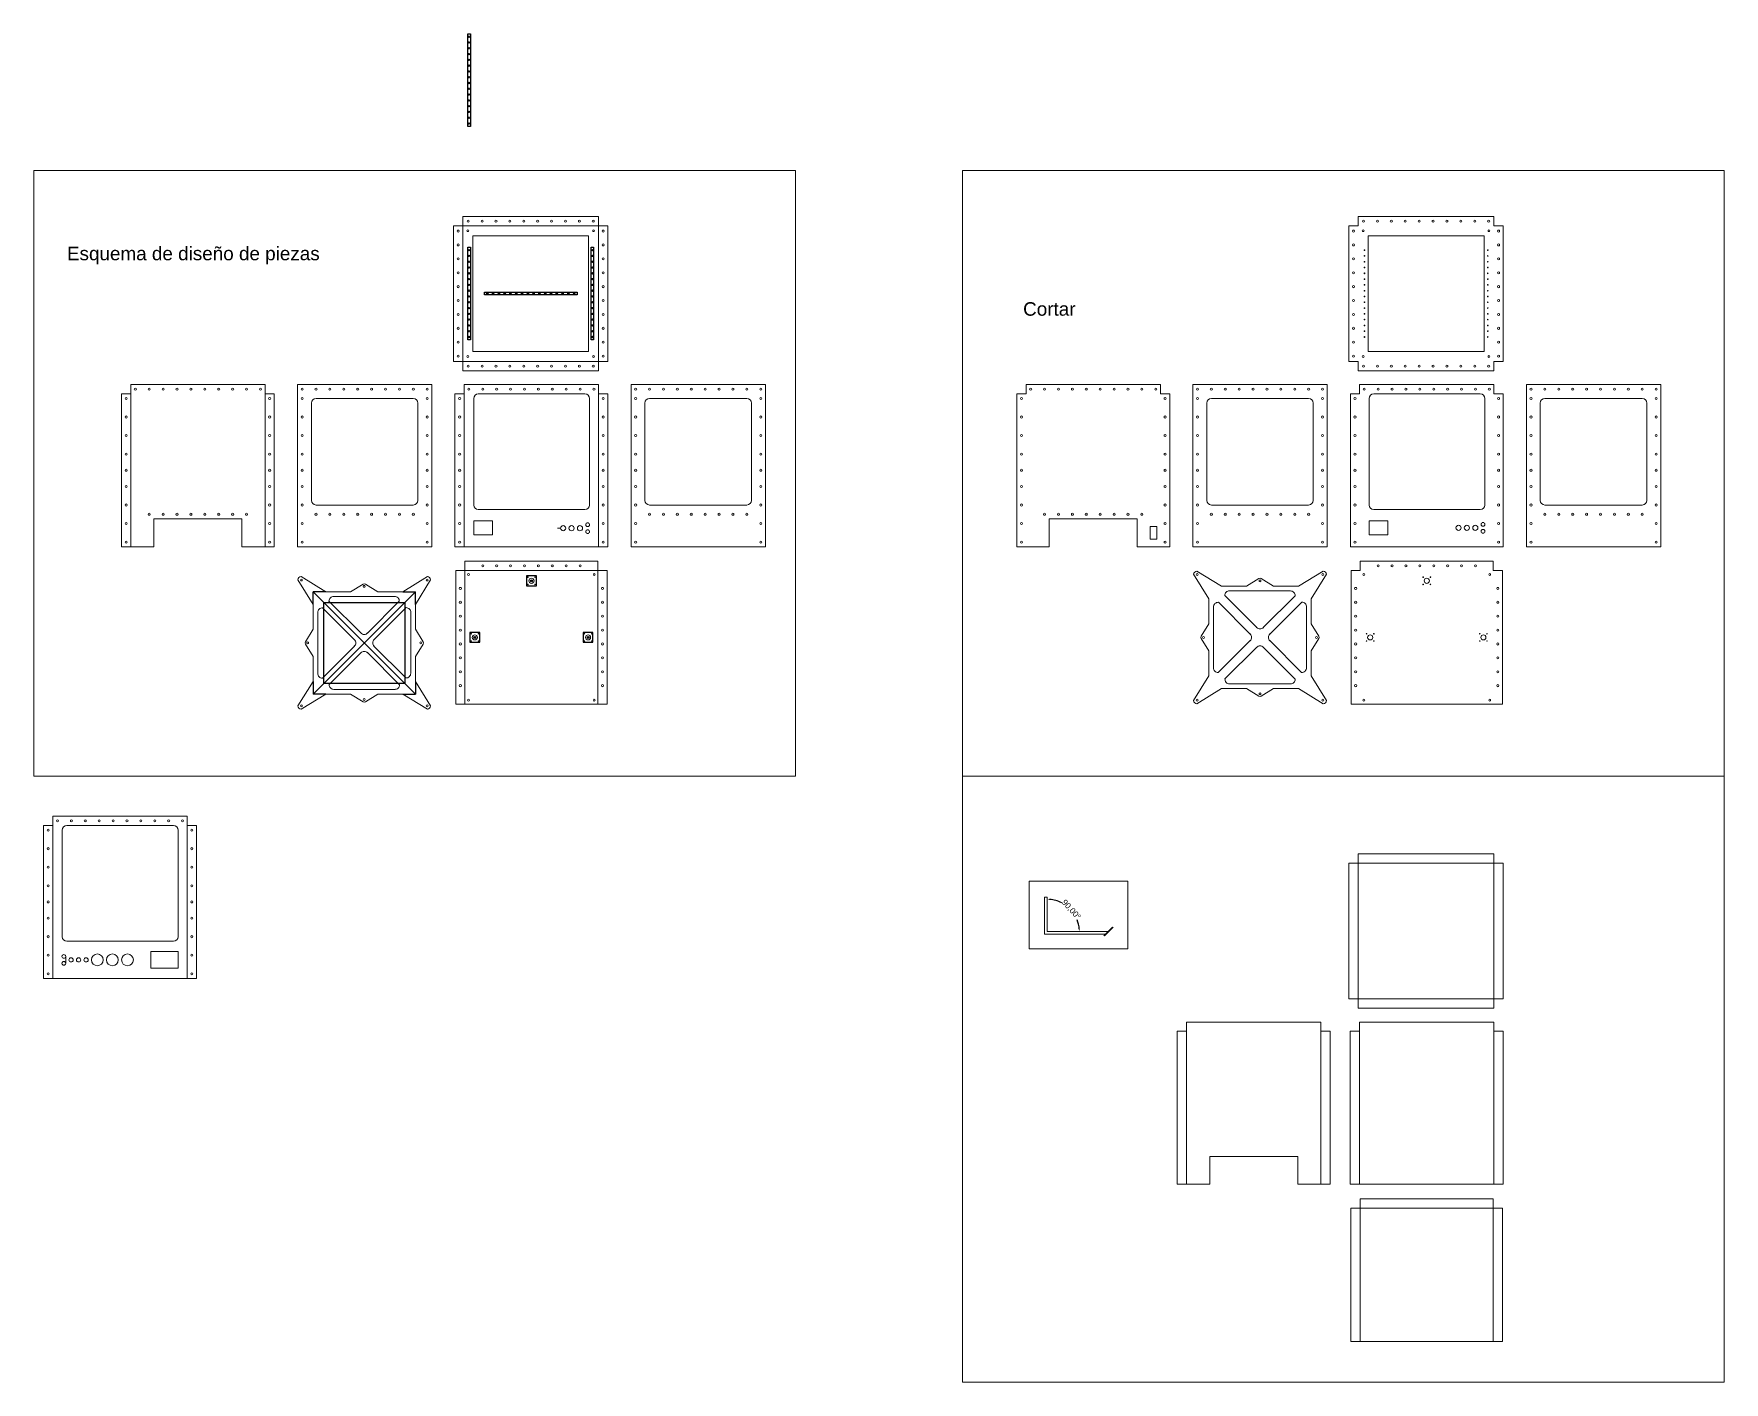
# Model space of a CAD drawing. Header units: millimetres. Extents: x 2378 to 3511, y 1803 to 2443.
# Drawn here: x 2378 to 3108, y 1861 to 2443 of the extents above; entities that cross this region are included whole.
import ezdxf

# ---------------------------------------------------------------- set-up
doc = ezdxf.new("R2010")
doc.units = ezdxf.units.MM
doc.layers.add('Agujero', color=20, linetype='Continuous', lineweight=20)
doc.layers.add('BLOQUES', color=9, linetype='Continuous', lineweight=20)
doc.layers.add('NO', color=30, linetype='Continuous', plot=False)
doc.styles.get("Standard").update_dxf_attribs({"font": 'arial.ttf'})
doc.dimstyles.new('COTA', dxfattribs={"dimtxt": 2.5, "dimasz": 1, "dimexe": 0.18, "dimexo": 0.0625, "dimgap": 0.09, "dimtad": 0, "dimzin": 0, "dimtxsty": 'Standard', "dimcen": 0, "dimse1": 1, "dimse2": 1, "dimazin": 0, "dimtfac": 1, "dimtofl": 0, "dimtmove": 0, "dimatfit": 3, "dimfxl": 1, "dimtolj": 1, "dimtzin": 0, "dimarcsym": 0})

# ---------------------------------------------------------------- blocks, each defined once
blk = doc.blocks.new('*D64')
at = {"layer": 'BLOQUES', "color": 0, "lineweight": -2, "transparency": 16777216}
for start, end in [(63.32855, 85.86194), (4.13806, 21.26904)]:
    blk.add_arc((2815.4, 2055.51), 13.85, start, end, dxfattribs=at)
at = {"layer": 'BLOQUES', "color": 0, "transparency": 16777216}
for points in [[(2816.39, 2069.16), (2816.4, 2069.49), (2815.4, 2069.36)], [(2829.38, 2056.51), (2829.04, 2056.5), (2829.24, 2055.51)]]:
    blk.add_solid(points, dxfattribs=at)
at = {"layer": 'Defpoints', "color": 0, "transparency": 16777216}
for p in [(2815.4, 2070.31), (2822.32, 2067.5), (2815.4, 2055.51), (2815.4, 2055.51), (2826.3, 2055.51)]:
    blk.add_point(p, dxfattribs=at)
at = {"layer": 'BLOQUES', "color": 0, "transparency": 16777216, "insert": (2825.64, 2064.83), "char_height": 2.5, "attachment_point": 5, "rotation": 312.2988}
blk.add_mtext('\\A1;90,00°', dxfattribs=at)

msp = doc.modelspace()

# ---------------------------------------------------------------- linework, layer by layer
at = {"layer": 'Agujero'}
for centre, radius in [((2565.801, 2441.839), 0.15), ((2565.801, 2439.339), 0.15), ((2565.801, 2436.839), 0.15), ((2565.801, 2434.339), 0.15), ((2565.801, 2431.839), 0.15), ((2565.801, 2429.339), 0.15), ((2565.801, 2426.839), 0.15), ((2565.801, 2424.339), 0.15), ((2565.801, 2421.839), 0.15), ((2565.801, 2419.339), 0.15), ((2565.801, 2416.839), 0.15), ((2565.801, 2414.339), 0.15), ((2565.801, 2411.839), 0.15), ((2565.801, 2409.339), 0.15), ((2565.801, 2406.839), 0.15), ((2565.801, 2404.339), 0.15), ((2561.101, 2357.913), 0.45), ((2565.251, 2358.063), 0.4), ((2565.401, 2362.213), 0.45), ((2571.401, 2362.213), 0.45), ((2577.401, 2362.213), 0.45), ((2583.401, 2362.213), 0.45), ((2589.401, 2362.213), 0.45), ((2595.401, 2362.213), 0.45), ((2601.401, 2362.213), 0.45), ((2607.401, 2362.213), 0.45), ((2613.401, 2362.213), 0.45), ((2619.401, 2362.213), 0.45), ((2619.551, 2358.063), 0.4), ((2623.701, 2357.913), 0.45), ((2947.641, 2357.913), 0.45), ((2951.791, 2358.063), 0.4), ((2951.941, 2362.213), 0.45), ((2957.941, 2362.213), 0.45), ((2963.941, 2362.213), 0.45), ((2969.941, 2362.213), 0.45), ((2975.941, 2362.213), 0.45), ((2981.941, 2362.213), 0.45), ((2987.941, 2362.213), 0.45), ((2993.941, 2362.213), 0.45), ((2999.941, 2362.213), 0.45), ((3005.941, 2362.213), 0.45), ((3006.091, 2358.063), 0.4), ((3010.241, 2357.913), 0.45), ((2561.101, 2351.913), 0.45), ((2623.701, 2351.913), 0.45), ((2947.641, 2351.913), 0.45), ((3010.241, 2351.913), 0.45), ((2561.101, 2345.913), 0.45), ((2565.801, 2349.663), 0.15), ((2565.801, 2347.163), 0.15), ((2565.801, 2344.663), 0.15), ((2619.001, 2349.663), 0.15), ((2619.001, 2347.163), 0.15), ((2619.001, 2344.663), 0.15), ((2623.701, 2345.913), 0.45), ((2947.641, 2345.913), 0.45), ((2952.341, 2349.663), 0.15), ((2952.341, 2347.163), 0.15), ((2952.341, 2344.663), 0.15), ((3005.541, 2349.663), 0.15), ((3005.541, 2347.163), 0.15), ((3005.541, 2344.663), 0.15), ((3010.241, 2345.913), 0.45), ((2561.101, 2339.913), 0.45), ((2565.801, 2342.163), 0.15), ((2565.801, 2339.663), 0.15), ((2565.801, 2337.163), 0.15), ((2619.001, 2342.163), 0.15), ((2619.001, 2339.663), 0.15), ((2619.001, 2337.163), 0.15), ((2623.701, 2339.913), 0.45), ((2947.641, 2339.913), 0.45), ((2952.341, 2342.163), 0.15), ((2952.341, 2339.663), 0.15), ((2952.341, 2337.163), 0.15), ((3005.541, 2342.163), 0.15), ((3005.541, 2339.663), 0.15), ((3005.541, 2337.163), 0.15), ((3010.241, 2339.913), 0.45), ((2561.101, 2333.913), 0.45), ((2561.101, 2327.913), 0.45), ((2565.801, 2334.663), 0.15), ((2565.801, 2332.163), 0.15), ((2565.801, 2329.663), 0.15), ((2619.001, 2334.663), 0.15), ((2619.001, 2332.163), 0.15), ((2619.001, 2329.663), 0.15), ((2623.701, 2333.913), 0.45), ((2623.701, 2327.913), 0.45), ((2947.641, 2333.913), 0.45), ((2947.641, 2327.913), 0.45), ((2952.341, 2334.663), 0.15), ((2952.341, 2332.163), 0.15), ((2952.341, 2329.663), 0.15), ((3005.541, 2334.663), 0.15), ((3005.541, 2332.163), 0.15), ((3005.541, 2329.663), 0.15), ((3010.241, 2333.913), 0.45), ((3010.241, 2327.913), 0.45), ((2561.101, 2321.913), 0.45), ((2565.801, 2327.163), 0.15), ((2565.801, 2324.663), 0.15), ((2565.801, 2322.163), 0.15), ((2619.001, 2327.163), 0.15), ((2619.001, 2324.663), 0.15), ((2619.001, 2322.163), 0.15), ((2623.701, 2321.913), 0.45), ((2947.641, 2321.913), 0.45), ((2952.341, 2327.163), 0.15), ((2952.341, 2324.663), 0.15), ((2952.341, 2322.163), 0.15), ((3005.541, 2327.163), 0.15), ((3005.541, 2324.663), 0.15), ((3005.541, 2322.163), 0.15), ((3010.241, 2321.913), 0.45), ((2561.101, 2315.913), 0.45), ((2565.801, 2319.663), 0.15), ((2565.801, 2317.163), 0.15), ((2565.801, 2314.663), 0.15), ((2619.001, 2319.663), 0.15), ((2619.001, 2317.163), 0.15), ((2619.001, 2314.663), 0.15), ((2623.701, 2315.913), 0.45), ((2947.641, 2315.913), 0.45), ((2952.341, 2319.663), 0.15), ((2952.341, 2317.163), 0.15), ((2952.341, 2314.663), 0.15), ((3005.541, 2319.663), 0.15), ((3005.541, 2317.163), 0.15), ((3005.541, 2314.663), 0.15), ((3010.241, 2315.913), 0.45), ((2561.101, 2309.913), 0.45), ((2565.801, 2312.163), 0.15), ((2619.001, 2312.163), 0.15), ((2623.701, 2309.913), 0.45), ((2947.641, 2309.913), 0.45), ((2952.341, 2312.163), 0.15), ((3005.541, 2312.163), 0.15), ((3010.241, 2309.913), 0.45), ((2561.101, 2303.913), 0.45), ((2565.251, 2303.763), 0.4), ((2565.401, 2299.613), 0.45), ((2571.401, 2299.613), 0.45), ((2577.401, 2299.613), 0.45), ((2583.401, 2299.613), 0.45), ((2589.401, 2299.613), 0.45), ((2595.401, 2299.613), 0.45), ((2601.401, 2299.613), 0.45), ((2607.401, 2299.613), 0.45), ((2613.401, 2299.613), 0.45), ((2619.401, 2299.613), 0.45), ((2619.551, 2303.763), 0.4), ((2623.701, 2303.913), 0.45), ((2947.641, 2303.913), 0.45), ((2951.791, 2303.763), 0.4), ((2951.941, 2299.613), 0.45), ((2957.941, 2299.613), 0.45), ((2963.941, 2299.613), 0.45), ((2969.941, 2299.613), 0.45), ((2975.941, 2299.613), 0.45), ((2981.941, 2299.613), 0.45), ((2987.941, 2299.613), 0.45), ((2993.941, 2299.613), 0.45), ((2999.941, 2299.613), 0.45), ((3005.941, 2299.613), 0.45), ((3006.091, 2303.763), 0.4), ((3010.241, 2303.913), 0.45), ((2417.701, 2285.613), 0.45), ((2421.701, 2289.613), 0.45), ((2427.701, 2289.613), 0.45), ((2433.701, 2289.613), 0.45), ((2439.701, 2289.613), 0.45), ((2445.701, 2289.613), 0.45), ((2451.701, 2289.613), 0.45), ((2457.701, 2289.613), 0.45), ((2463.701, 2289.613), 0.45), ((2469.701, 2289.613), 0.45), ((2475.701, 2289.613), 0.45), ((2479.701, 2285.613), 0.45), ((2493.701, 2289.613), 0.45), ((2493.701, 2285.613), 0.45), ((2499.701, 2289.613), 0.45), ((2505.701, 2289.613), 0.45), ((2511.701, 2289.613), 0.45), ((2517.701, 2289.613), 0.45), ((2523.701, 2289.613), 0.45), ((2529.701, 2289.613), 0.45), ((2535.701, 2289.613), 0.45), ((2541.701, 2289.613), 0.45), ((2547.701, 2289.613), 0.45), ((2547.701, 2285.613), 0.45), ((2561.701, 2285.613), 0.45), ((2565.701, 2289.613), 0.45), ((2571.701, 2289.613), 0.45), ((2577.701, 2289.613), 0.45), ((2583.701, 2289.613), 0.45), ((2589.701, 2289.613), 0.45), ((2595.701, 2289.613), 0.45), ((2601.701, 2289.613), 0.45), ((2607.701, 2289.613), 0.45), ((2613.701, 2289.613), 0.45), ((2619.701, 2289.613), 0.45), ((2623.701, 2285.613), 0.45), ((2637.701, 2289.613), 0.45), ((2637.701, 2285.613), 0.45), ((2643.701, 2289.613), 0.45), ((2649.701, 2289.613), 0.45), ((2655.701, 2289.613), 0.45), ((2661.701, 2289.613), 0.45), ((2667.701, 2289.613), 0.45), ((2673.701, 2289.613), 0.45), ((2679.701, 2289.613), 0.45), ((2685.701, 2289.613), 0.45), ((2691.701, 2289.613), 0.45), ((2691.701, 2285.613), 0.45), ((2804.241, 2285.613), 0.45), ((2808.241, 2289.613), 0.45), ((2814.241, 2289.613), 0.45), ((2820.241, 2289.613), 0.45), ((2826.241, 2289.613), 0.45), ((2832.241, 2289.613), 0.45), ((2838.241, 2289.613), 0.45), ((2844.241, 2289.613), 0.45), ((2850.241, 2289.613), 0.45), ((2856.241, 2289.613), 0.45), ((2862.241, 2289.613), 0.45), ((2866.241, 2285.613), 0.45), ((2880.241, 2289.613), 0.45), ((2880.241, 2285.613), 0.45), ((2886.241, 2289.613), 0.45), ((2892.241, 2289.613), 0.45), ((2898.241, 2289.613), 0.45), ((2904.241, 2289.613), 0.45), ((2910.241, 2289.613), 0.45), ((2916.241, 2289.613), 0.45), ((2922.241, 2289.613), 0.45), ((2928.241, 2289.613), 0.45), ((2934.241, 2289.613), 0.45), ((2934.241, 2285.613), 0.45), ((2948.241, 2285.613), 0.45), ((2952.241, 2289.613), 0.45), ((2958.241, 2289.613), 0.45), ((2964.241, 2289.613), 0.45), ((2970.241, 2289.613), 0.45), ((2976.241, 2289.613), 0.45), ((2982.241, 2289.613), 0.45), ((2988.241, 2289.613), 0.45), ((2994.241, 2289.613), 0.45), ((3000.241, 2289.613), 0.45), ((3006.241, 2289.613), 0.45), ((3010.241, 2285.613), 0.45), ((3024.241, 2289.613), 0.45), ((3024.241, 2285.613), 0.45), ((3030.241, 2289.613), 0.45), ((3036.241, 2289.613), 0.45), ((3042.241, 2289.613), 0.45), ((3048.241, 2289.613), 0.45), ((3054.241, 2289.613), 0.45), ((3060.241, 2289.613), 0.45), ((3066.241, 2289.613), 0.45), ((3072.241, 2289.613), 0.45), ((3078.241, 2289.613), 0.45), ((3078.241, 2285.613), 0.45), ((2417.701, 2277.613), 0.45), ((2479.701, 2277.613), 0.45), ((2493.701, 2277.613), 0.45), ((2547.701, 2277.613), 0.45), ((2561.701, 2277.613), 0.45), ((2623.701, 2277.613), 0.45), ((2637.701, 2277.613), 0.45), ((2691.701, 2277.613), 0.45), ((2804.241, 2277.613), 0.45), ((2866.241, 2277.613), 0.45), ((2880.241, 2277.613), 0.45), ((2934.241, 2277.613), 0.45), ((2948.241, 2277.613), 0.45), ((3010.241, 2277.613), 0.45), ((3024.241, 2277.613), 0.45), ((3078.241, 2277.613), 0.45), ((2417.701, 2269.613), 0.45), ((2479.701, 2269.613), 0.45), ((2493.701, 2269.613), 0.45), ((2547.701, 2269.613), 0.45), ((2561.701, 2269.613), 0.45), ((2623.701, 2269.613), 0.45), ((2637.701, 2269.613), 0.45), ((2691.701, 2269.613), 0.45), ((2804.241, 2269.613), 0.45), ((2866.241, 2269.613), 0.45), ((2880.241, 2269.613), 0.45), ((2934.241, 2269.613), 0.45), ((2948.241, 2269.613), 0.45), ((3010.241, 2269.613), 0.45), ((3024.241, 2269.613), 0.45), ((3078.241, 2269.613), 0.45), ((2417.701, 2261.613), 0.45), ((2417.701, 2254.613), 0.45), ((2479.701, 2261.613), 0.45), ((2479.701, 2254.613), 0.45), ((2493.701, 2261.613), 0.45), ((2493.701, 2254.613), 0.45), ((2547.701, 2261.613), 0.45), ((2547.701, 2254.613), 0.45), ((2561.701, 2261.613), 0.45), ((2561.701, 2254.613), 0.45), ((2623.701, 2261.613), 0.45), ((2623.701, 2254.613), 0.45), ((2637.701, 2261.613), 0.45), ((2637.701, 2254.613), 0.45), ((2691.701, 2261.613), 0.45), ((2691.701, 2254.613), 0.45), ((2804.241, 2261.613), 0.45), ((2804.241, 2254.613), 0.45), ((2866.241, 2261.613), 0.45), ((2866.241, 2254.613), 0.45), ((2880.241, 2261.613), 0.45), ((2880.241, 2254.613), 0.45), ((2934.241, 2261.613), 0.45), ((2934.241, 2254.613), 0.45), ((2948.241, 2261.613), 0.45), ((2948.241, 2254.613), 0.45), ((3010.241, 2261.613), 0.45), ((3010.241, 2254.613), 0.45), ((3024.241, 2261.613), 0.45), ((3024.241, 2254.613), 0.45), ((3078.241, 2261.613), 0.45), ((3078.241, 2254.613), 0.45), ((2417.701, 2247.613), 0.45), ((2479.701, 2247.613), 0.45), ((2493.701, 2247.613), 0.45), ((2547.701, 2247.613), 0.45), ((2561.701, 2247.613), 0.45), ((2623.701, 2247.613), 0.45), ((2637.701, 2247.613), 0.45), ((2691.701, 2247.613), 0.45), ((2804.241, 2247.613), 0.45), ((2866.241, 2247.613), 0.45), ((2880.241, 2247.613), 0.45), ((2934.241, 2247.613), 0.45), ((2948.241, 2247.613), 0.45), ((3010.241, 2247.613), 0.45), ((3024.241, 2247.613), 0.45), ((3078.241, 2247.613), 0.45), ((2417.701, 2239.613), 0.45), ((2427.701, 2235.613), 0.45), ((2433.701, 2235.613), 0.45), ((2439.701, 2235.613), 0.45), ((2445.701, 2235.613), 0.45), ((2451.701, 2235.613), 0.45), ((2457.701, 2235.613), 0.45), ((2463.701, 2235.613), 0.45), ((2469.701, 2235.613), 0.45), ((2479.701, 2239.613), 0.45), ((2493.701, 2239.613), 0.45), ((2499.701, 2235.613), 0.45), ((2505.701, 2235.613), 0.45), ((2511.701, 2235.613), 0.45), ((2517.701, 2235.613), 0.45), ((2523.701, 2235.613), 0.45), ((2529.701, 2235.613), 0.45), ((2535.701, 2235.613), 0.45), ((2541.701, 2235.613), 0.45), ((2547.701, 2239.613), 0.45), ((2561.701, 2239.613), 0.45), ((2623.701, 2239.613), 0.45), ((2637.701, 2239.613), 0.45), ((2643.701, 2235.613), 0.45), ((2649.701, 2235.613), 0.45), ((2655.701, 2235.613), 0.45), ((2661.701, 2235.613), 0.45), ((2667.701, 2235.613), 0.45), ((2673.701, 2235.613), 0.45), ((2679.701, 2235.613), 0.45), ((2685.701, 2235.613), 0.45), ((2691.701, 2239.613), 0.45), ((2804.241, 2239.613), 0.45), ((2814.241, 2235.613), 0.45), ((2820.241, 2235.613), 0.45), ((2826.241, 2235.613), 0.45), ((2832.241, 2235.613), 0.45), ((2838.241, 2235.613), 0.45), ((2844.241, 2235.613), 0.45), ((2850.241, 2235.613), 0.45), ((2856.241, 2235.613), 0.45), ((2866.241, 2239.613), 0.45), ((2880.241, 2239.613), 0.45), ((2886.241, 2235.613), 0.45), ((2892.241, 2235.613), 0.45), ((2898.241, 2235.613), 0.45), ((2904.241, 2235.613), 0.45), ((2910.241, 2235.613), 0.45), ((2916.241, 2235.613), 0.45), ((2922.241, 2235.613), 0.45), ((2928.241, 2235.613), 0.45), ((2934.241, 2239.613), 0.45), ((2948.241, 2239.613), 0.45), ((3010.241, 2239.613), 0.45), ((3024.241, 2239.613), 0.45), ((3030.241, 2235.613), 0.45), ((3036.241, 2235.613), 0.45), ((3042.241, 2235.613), 0.45), ((3048.241, 2235.613), 0.45), ((3054.241, 2235.613), 0.45), ((3060.241, 2235.613), 0.45), ((3066.241, 2235.613), 0.45), ((3072.241, 2235.613), 0.45), ((3078.241, 2239.613), 0.45), ((2417.701, 2231.613), 0.45), ((2479.701, 2231.613), 0.45), ((2493.701, 2231.613), 0.45), ((2547.701, 2231.613), 0.45), ((2561.701, 2231.613), 0.45), ((2623.701, 2231.613), 0.45), ((2637.701, 2231.613), 0.45), ((2691.701, 2231.613), 0.45), ((2804.241, 2231.613), 0.45), ((2866.241, 2231.613), 0.45), ((2880.241, 2231.613), 0.45), ((2934.241, 2231.613), 0.45), ((2948.241, 2231.613), 0.45), ((3010.241, 2231.613), 0.45), ((3024.241, 2231.613), 0.45), ((3078.241, 2231.613), 0.45), ((2417.701, 2223.613), 0.45), ((2479.701, 2223.613), 0.45), ((2493.701, 2223.613), 0.45), ((2547.701, 2223.613), 0.45), ((2561.701, 2223.613), 0.45), ((2623.701, 2223.613), 0.45), ((2637.701, 2223.613), 0.45), ((2691.701, 2223.613), 0.45), ((2804.241, 2223.613), 0.45), ((2866.241, 2223.613), 0.45), ((2880.241, 2223.613), 0.45), ((2934.241, 2223.613), 0.45), ((2948.241, 2223.613), 0.45), ((3010.241, 2223.613), 0.45), ((3024.241, 2223.613), 0.45), ((3078.241, 2223.613), 0.45), ((2571.701, 2213.313), 0.45), ((2577.701, 2213.313), 0.45), ((2583.701, 2213.313), 0.45), ((2589.701, 2213.313), 0.45), ((2595.701, 2213.313), 0.45), ((2601.701, 2213.313), 0.45), ((2607.701, 2213.313), 0.45), ((2613.701, 2213.313), 0.45), ((2958.241, 2213.313), 0.45), ((2964.241, 2213.313), 0.45), ((2970.241, 2213.313), 0.45), ((2976.241, 2213.313), 0.45), ((2982.241, 2213.313), 0.45), ((2988.241, 2213.313), 0.45), ((2994.241, 2213.313), 0.45), ((3000.241, 2213.313), 0.45), ((2493.379, 2207.217), 0.4), ((2520.529, 2204.502), 0.42), ((2547.679, 2207.217), 0.4), ((2562.001, 2203.613), 0.45), ((2565.551, 2209.613), 0.4), ((2591.14, 2208.459), 0.12), ((2591.14, 2205.337), 0.12), ((2592.701, 2206.898), 1.108), ((2594.262, 2208.459), 0.12), ((2594.262, 2205.337), 0.12), ((2619.851, 2209.613), 0.4), ((2623.401, 2203.613), 0.45), ((2880.091, 2209.613), 0.4), ((2907.241, 2206.898), 0.42), ((2934.391, 2209.613), 0.4), ((2948.541, 2203.613), 0.45), ((2952.091, 2209.613), 0.4), ((2977.68, 2208.459), 0.12), ((2977.68, 2205.337), 0.12), ((2979.241, 2206.898), 1.108), ((2980.802, 2208.459), 0.12), ((2980.802, 2205.337), 0.12), ((3006.391, 2209.613), 0.4), ((3009.941, 2203.613), 0.45), ((2562.001, 2197.613), 0.45), ((2623.401, 2197.613), 0.45), ((2948.541, 2197.613), 0.45), ((3009.941, 2197.613), 0.45), ((2562.001, 2191.613), 0.45), ((2623.401, 2191.613), 0.45), ((2948.541, 2191.613), 0.45), ((3009.941, 2191.613), 0.45), ((2562.001, 2185.613), 0.45), ((2566.705, 2184.024), 0.12), ((2568.266, 2182.463), 1.108), ((2569.827, 2184.024), 0.12), ((2615.575, 2184.024), 0.12), ((2617.136, 2182.463), 1.108), ((2618.697, 2184.024), 0.12), ((2623.401, 2185.613), 0.45), ((2882.806, 2182.463), 0.42), ((2931.676, 2182.463), 0.42), ((2948.541, 2185.613), 0.45), ((2953.245, 2184.024), 0.12), ((2954.806, 2182.463), 1.108), ((2956.367, 2184.024), 0.12), ((3002.115, 2184.024), 0.12), ((3003.676, 2182.463), 1.108), ((3005.237, 2184.024), 0.12), ((3009.941, 2185.613), 0.45), ((2496.094, 2180.067), 0.42), ((2544.964, 2180.067), 0.42), ((2562.001, 2179.613), 0.45), ((2566.705, 2180.902), 0.12), ((2569.827, 2180.902), 0.12), ((2615.575, 2180.902), 0.12), ((2618.697, 2180.902), 0.12), ((2623.401, 2179.613), 0.45), ((2948.541, 2179.613), 0.45), ((2953.245, 2180.902), 0.12), ((2956.367, 2180.902), 0.12), ((3002.115, 2180.902), 0.12), ((3005.237, 2180.902), 0.12), ((3009.941, 2179.613), 0.45), ((2562.001, 2173.613), 0.45), ((2562.001, 2167.613), 0.45), ((2623.401, 2173.613), 0.45), ((2623.401, 2167.613), 0.45), ((2948.541, 2173.613), 0.45), ((2948.541, 2167.613), 0.45), ((3009.941, 2173.613), 0.45), ((3009.941, 2167.613), 0.45), ((2562.001, 2161.613), 0.45), ((2623.401, 2161.613), 0.45), ((2948.541, 2161.613), 0.45), ((3009.941, 2161.613), 0.45), ((2493.379, 2152.917), 0.4), ((2520.529, 2155.632), 0.42), ((2547.679, 2152.917), 0.4), ((2565.551, 2155.313), 0.4), ((2619.851, 2155.313), 0.4), ((2880.091, 2155.313), 0.4), ((2907.241, 2158.028), 0.42), ((2934.391, 2155.313), 0.4), ((2952.091, 2155.313), 0.4), ((3006.391, 2155.313), 0.4), ((2388.089, 2103.214), 0.45), ((2394.089, 2103.214), 0.45), ((2400.089, 2103.214), 0.45), ((2406.089, 2103.214), 0.45), ((2412.089, 2103.214), 0.45), ((2418.089, 2103.214), 0.45), ((2424.089, 2103.214), 0.45), ((2430.089, 2103.214), 0.45), ((2436.089, 2103.214), 0.45), ((2442.089, 2103.214), 0.45), ((2384.089, 2099.214), 0.45), ((2446.089, 2099.214), 0.45), ((2384.089, 2091.214), 0.45), ((2446.089, 2091.214), 0.45), ((2384.089, 2083.214), 0.45), ((2446.089, 2083.214), 0.45), ((2384.089, 2075.214), 0.45), ((2446.089, 2075.214), 0.45), ((2384.089, 2068.214), 0.45), ((2446.089, 2068.214), 0.45), ((2384.089, 2061.214), 0.45), ((2446.089, 2061.214), 0.45), ((2384.089, 2053.214), 0.45), ((2446.089, 2053.214), 0.45), ((2384.089, 2045.214), 0.45), ((2446.089, 2045.214), 0.45), ((2384.089, 2037.214), 0.45), ((2446.089, 2037.214), 0.45)]:
    msp.add_circle(centre, radius, dxfattribs=at)
at = {"layer": 'BLOQUES'}
for p, q in [((2563.101, 2360.213), (2559.101, 2360.213)), ((2563.101, 2360.213), (2563.101, 2364.213)), ((2621.701, 2360.213), (2621.701, 2364.213)), ((2621.701, 2360.213), (2625.701, 2360.213)), ((2949.641, 2360.213), (2945.641, 2360.213)), ((2949.641, 2360.213), (2949.641, 2364.213)), ((3008.241, 2360.213), (3008.241, 2364.213)), ((3008.241, 2360.213), (3012.241, 2360.213)), ((2563.101, 2301.613), (2559.101, 2301.613)), ((2563.101, 2297.613), (2563.101, 2301.613)), ((2625.701, 2301.613), (2621.701, 2301.613)), ((2621.701, 2297.613), (2621.701, 2301.613)), ((2949.641, 2301.613), (2945.641, 2301.613)), ((2949.641, 2297.613), (2949.641, 2301.613)), ((3012.241, 2301.613), (3008.241, 2301.613)), ((3008.241, 2297.613), (3008.241, 2301.613)), ((2621.701, 2297.613), (2563.101, 2297.613)), ((3008.241, 2297.613), (2949.641, 2297.613)), ((2419.701, 2287.613), (2415.701, 2287.613)), ((2481.701, 2287.613), (2477.701, 2287.613)), ((2541.701, 2285.613), (2499.701, 2285.613)), ((2563.701, 2287.613), (2559.701, 2287.613)), ((2567.768, 2239.613), (2567.768, 2285.613)), ((2615.768, 2287.613), (2569.768, 2287.613)), ((2617.768, 2239.613), (2617.768, 2285.613)), ((2625.701, 2287.613), (2621.701, 2287.613)), ((2685.701, 2285.613), (2643.701, 2285.613)), ((2806.241, 2287.613), (2802.241, 2287.613)), ((2868.241, 2287.613), (2864.241, 2287.613)), ((2928.241, 2285.613), (2886.241, 2285.613)), ((2950.241, 2287.613), (2946.241, 2287.613)), ((2954.308, 2239.613), (2954.308, 2285.613)), ((3002.308, 2287.613), (2956.308, 2287.613)), ((3004.308, 2239.613), (3004.308, 2285.613)), ((3012.241, 2287.613), (3008.241, 2287.613)), ((3072.241, 2285.613), (3030.241, 2285.613)), ((2497.701, 2241.613), (2497.701, 2283.613)), ((2543.701, 2241.613), (2543.701, 2283.613)), ((2641.701, 2241.613), (2641.701, 2283.613)), ((2687.701, 2241.613), (2687.701, 2283.613)), ((2884.241, 2241.613), (2884.241, 2283.613)), ((2930.241, 2241.613), (2930.241, 2283.613)), ((3028.241, 2241.613), (3028.241, 2283.613)), ((3074.241, 2241.613), (3074.241, 2283.613)), ((2467.701, 2233.613), (2429.701, 2233.613)), ((2541.701, 2239.613), (2499.701, 2239.613)), ((2615.768, 2237.613), (2569.768, 2237.613)), ((2685.701, 2239.613), (2643.701, 2239.613)), ((2854.241, 2233.613), (2816.241, 2233.613)), ((2928.241, 2239.613), (2886.241, 2239.613)), ((3002.308, 2237.613), (2956.308, 2237.613)), ((3072.241, 2239.613), (3030.241, 2239.613)), ((2603.908, 2229.613), (2605.308, 2229.613)), ((2419.701, 2221.613), (2415.701, 2221.613)), ((2419.701, 2221.613), (2429.701, 2221.613)), ((2467.701, 2221.613), (2477.701, 2221.613)), ((2477.701, 2221.613), (2481.701, 2221.613)), ((2563.701, 2221.613), (2559.701, 2221.613)), ((2621.701, 2221.613), (2625.701, 2221.613)), ((2806.241, 2221.613), (2802.241, 2221.613)), ((2806.241, 2221.613), (2816.241, 2221.613)), ((2854.241, 2221.613), (2864.241, 2221.613)), ((2864.241, 2221.613), (2868.241, 2221.613)), ((2950.241, 2221.613), (2946.241, 2221.613)), ((3008.241, 2221.613), (3012.241, 2221.613)), ((2564.001, 2211.313), (2560.001, 2211.313)), ((2564.001, 2211.313), (2564.001, 2215.313)), ((2621.401, 2211.313), (2621.401, 2215.313)), ((2621.401, 2211.313), (2625.401, 2211.313)), ((2950.541, 2211.313), (2946.541, 2211.313)), ((2950.541, 2211.313), (2950.541, 2215.313)), ((3007.941, 2211.313), (3007.941, 2215.313)), ((3007.941, 2211.313), (3011.941, 2211.313)), ((2498.469, 2196.713), (2491.881, 2207.3)), ((2503.883, 2202.127), (2493.295, 2208.715)), ((2520.043, 2205.498), (2514.649, 2202.127)), ((2521.014, 2205.498), (2526.409, 2202.127)), ((2537.174, 2202.127), (2547.762, 2208.715)), ((2542.589, 2196.713), (2549.176, 2207.3)), ((2885.181, 2199.109), (2878.594, 2209.697)), ((2890.596, 2204.523), (2880.008, 2211.111)), ((2901.361, 2204.523), (2890.596, 2204.523)), ((2906.756, 2207.894), (2901.361, 2204.523)), ((2907.727, 2207.894), (2913.121, 2204.523)), ((2923.887, 2204.523), (2913.121, 2204.523)), ((2923.887, 2204.523), (2934.475, 2211.111)), ((2929.301, 2199.109), (2935.889, 2209.697)), ((2498.469, 2185.947), (2498.469, 2196.713)), ((2514.649, 2202.127), (2503.883, 2202.127)), ((2505.295, 2198.129), (2519.163, 2184.261)), ((2533.665, 2200.127), (2507.197, 2200.127)), ((2521.894, 2184.261), (2535.662, 2198.029)), ((2537.174, 2202.127), (2526.409, 2202.127)), ((2542.589, 2185.947), (2542.589, 2196.713)), ((2885.181, 2188.343), (2885.181, 2199.109)), ((2889.279, 2197.597), (2903.047, 2183.829)), ((2892.007, 2200.526), (2905.876, 2186.657)), ((2920.377, 2202.523), (2893.909, 2202.523)), ((2908.607, 2186.657), (2922.375, 2200.425)), ((2911.435, 2183.829), (2925.304, 2197.697)), ((2929.301, 2188.343), (2929.301, 2199.109)), ((2500.469, 2166.735), (2500.469, 2193.203)), ((2502.567, 2195.2), (2516.335, 2181.432)), ((2524.723, 2181.432), (2538.591, 2195.301)), ((2540.589, 2166.931), (2540.589, 2193.399)), ((2887.181, 2169.131), (2887.181, 2195.599)), ((2927.301, 2169.327), (2927.301, 2195.795)), ((2495.098, 2180.552), (2498.469, 2185.947)), ((2545.959, 2180.552), (2542.589, 2185.947)), ((2881.811, 2182.949), (2885.181, 2188.343)), ((2932.672, 2182.949), (2929.301, 2188.343)), ((2495.098, 2179.581), (2498.469, 2174.187)), ((2502.466, 2164.833), (2516.335, 2178.701)), ((2505.395, 2162.105), (2519.163, 2175.873)), ((2521.894, 2175.873), (2535.763, 2162.004)), ((2524.723, 2178.701), (2538.491, 2164.933)), ((2545.959, 2179.581), (2542.589, 2174.187)), ((2881.811, 2181.978), (2885.181, 2176.583)), ((2885.181, 2165.818), (2885.181, 2176.583)), ((2889.179, 2167.229), (2903.047, 2181.098)), ((2892.108, 2164.501), (2905.876, 2178.269)), ((2908.607, 2178.269), (2922.475, 2164.401)), ((2911.435, 2181.098), (2925.203, 2167.33)), ((2932.672, 2181.978), (2929.301, 2176.583)), ((2929.301, 2165.818), (2929.301, 2176.583)), ((2498.469, 2163.421), (2498.469, 2174.187)), ((2542.589, 2163.421), (2542.589, 2174.187)), ((2498.469, 2163.421), (2491.881, 2152.833)), ((2542.589, 2163.421), (2549.176, 2152.833)), ((2885.181, 2165.818), (2878.594, 2155.23)), ((2890.596, 2160.403), (2880.008, 2153.816)), ((2901.361, 2160.403), (2890.596, 2160.403)), ((2920.573, 2162.403), (2894.105, 2162.403)), ((2906.756, 2157.033), (2901.361, 2160.403)), ((2907.727, 2157.033), (2913.121, 2160.403)), ((2923.887, 2160.403), (2913.121, 2160.403)), ((2923.887, 2160.403), (2934.475, 2153.816)), ((2929.301, 2165.818), (2935.889, 2155.23)), ((2503.883, 2158.007), (2493.295, 2151.419)), ((2514.649, 2158.007), (2503.883, 2158.007)), ((2533.861, 2160.007), (2507.393, 2160.007)), ((2520.043, 2154.636), (2514.649, 2158.007)), ((2521.014, 2154.636), (2526.409, 2158.007)), ((2537.174, 2158.007), (2526.409, 2158.007)), ((2537.174, 2158.007), (2547.762, 2151.419)), ((2564.001, 2153.613), (2560.001, 2153.613)), ((2625.401, 2153.613), (2621.401, 2153.613)), ((2950.541, 2153.613), (2946.541, 2153.613)), ((3011.941, 2153.613), (3007.941, 2153.613)), ((2386.089, 2101.214), (2382.089, 2101.214)), ((2390.156, 2053.214), (2390.156, 2099.214)), ((2438.156, 2101.214), (2392.156, 2101.214)), ((2440.156, 2053.214), (2440.156, 2099.214)), ((2448.089, 2101.214), (2444.089, 2101.214)), ((2949.576, 2084.955), (2949.576, 2088.955)), ((3008.176, 2084.955), (3008.176, 2088.955)), ((2949.576, 2084.955), (2945.576, 2084.955)), ((3008.176, 2084.955), (3012.176, 2084.955)), ((2814.196, 2070.309), (2814.196, 2054.309)), ((2814.196, 2070.309), (2815.396, 2070.309)), ((2815.396, 2070.309), (2815.396, 2055.509)), ((2438.156, 2051.214), (2392.156, 2051.214)), ((2814.196, 2054.309), (2840.803, 2054.309)), ((2815.396, 2055.509), (2842.003, 2055.509)), ((2839.792, 2053.628), (2843.555, 2057.39)), ((2840.121, 2053.628), (2843.884, 2057.39)), ((2391.622, 2044.714), (2391.622, 2041.714)), ((2386.089, 2035.214), (2382.089, 2035.214)), ((2444.089, 2035.214), (2448.089, 2035.214)), ((2949.576, 2026.355), (2945.576, 2026.355)), ((2949.576, 2022.355), (2949.576, 2026.355)), ((3008.176, 2022.355), (2949.576, 2022.355)), ((3012.176, 2026.355), (3008.176, 2026.355)), ((3008.176, 2022.355), (3008.176, 2026.355)), ((2875.527, 2012.355), (2871.527, 2012.355)), ((2937.527, 2012.355), (2933.527, 2012.355)), ((2950.176, 2012.355), (2946.176, 2012.355)), ((3012.176, 2012.355), (3008.176, 2012.355)), ((2923.527, 1958.355), (2885.527, 1958.355)), ((2875.527, 1946.355), (2871.527, 1946.355)), ((2875.527, 1946.355), (2885.527, 1946.355)), ((2923.527, 1946.355), (2933.527, 1946.355)), ((2933.527, 1946.355), (2937.527, 1946.355)), ((2950.176, 1946.355), (2946.176, 1946.355)), ((3008.176, 1946.355), (3012.176, 1946.355)), ((2950.476, 1936.055), (2946.476, 1936.055)), ((2950.476, 1936.055), (2950.476, 1940.055)), ((3007.876, 1936.055), (3007.876, 1940.055)), ((3007.876, 1936.055), (3011.876, 1936.055)), ((2950.476, 1878.355), (2946.476, 1878.355)), ((3011.876, 1878.355), (3007.876, 1878.355))]:
    msp.add_line(p, q, dxfattribs=at)
for points in [[(2377.866, 2384.125), (2706.754, 2384.125), (2706.754, 2122.484), (2377.866, 2122.484)], [(2778.747, 2384.125), (3107.634, 2384.125), (3107.634, 2122.484), (2778.747, 2122.484)], [(2563.101, 2360.213), (2621.701, 2360.213), (2621.701, 2301.613), (2563.101, 2301.613)], [(2567.401, 2355.913), (2617.401, 2355.913), (2617.401, 2305.913), (2567.401, 2305.913)], [(2953.941, 2355.913), (3003.941, 2355.913), (3003.941, 2305.913), (2953.941, 2305.913)], [(2491.701, 2221.613), (2549.701, 2221.613), (2549.701, 2291.613), (2491.701, 2291.613)], [(2563.701, 2221.613), (2621.701, 2221.613), (2621.701, 2291.613), (2563.701, 2291.613)], [(2635.701, 2221.613), (2693.701, 2221.613), (2693.701, 2291.613), (2635.701, 2291.613)], [(2878.241, 2221.613), (2936.241, 2221.613), (2936.241, 2291.613), (2878.241, 2291.613)], [(3022.241, 2221.613), (3080.241, 2221.613), (3080.241, 2291.613), (3022.241, 2291.613)], [(2567.768, 2232.763), (2575.918, 2232.763), (2575.918, 2226.763), (2567.768, 2226.763)], [(2862.691, 2230.313), (2862.691, 2224.913), (2859.791, 2224.913), (2859.791, 2230.313)], [(2954.308, 2232.763), (2962.458, 2232.763), (2962.458, 2226.763), (2954.308, 2226.763)], [(2564.001, 2211.313), (2621.401, 2211.313), (2621.401, 2153.613), (2564.001, 2153.613)], [(2778.747, 2122.484), (3107.634, 2122.484), (3107.634, 1860.842), (2778.747, 1860.842)], [(2386.089, 2035.214), (2444.089, 2035.214), (2444.089, 2105.214), (2386.089, 2105.214)], [(2949.576, 2084.955), (3008.176, 2084.955), (3008.176, 2026.355), (2949.576, 2026.355)], [(2807.626, 2077.183), (2850.111, 2077.183), (2850.111, 2048.021), (2807.626, 2048.021)], [(2428.456, 2046.764), (2440.156, 2046.764), (2440.156, 2039.664), (2428.456, 2039.664)], [(2950.176, 1946.355), (3008.176, 1946.355), (3008.176, 2016.355), (2950.176, 2016.355)], [(2950.476, 1936.055), (3007.876, 1936.055), (3007.876, 1878.355), (2950.476, 1878.355)]]:
    msp.add_lwpolyline(points, close=True, dxfattribs=at)
for points in [[(2559.101, 2301.613), (2559.101, 2360.213)], [(2563.101, 2364.213), (2621.701, 2364.213)], [(2625.701, 2360.213), (2625.701, 2301.613)], [(2945.641, 2301.613), (2945.641, 2360.213)], [(2949.641, 2364.213), (3008.241, 2364.213)], [(3012.241, 2360.213), (3012.241, 2301.613)], [(2477.701, 2221.613), (2477.701, 2291.613), (2419.701, 2291.613), (2419.701, 2221.613)], [(2864.241, 2287.613), (2864.241, 2291.613), (2806.241, 2291.613), (2806.241, 2287.613)], [(3008.241, 2287.613), (3008.241, 2291.613), (2950.241, 2291.613), (2950.241, 2287.613)], [(2415.701, 2287.613), (2415.701, 2221.613)], [(2481.701, 2221.613), (2481.701, 2287.613)], [(2559.701, 2287.613), (2559.701, 2221.613)], [(2625.701, 2221.613), (2625.701, 2287.613)], [(2802.241, 2287.613), (2802.241, 2221.613)], [(2868.241, 2221.613), (2868.241, 2287.613)], [(2946.241, 2287.613), (2946.241, 2221.613)], [(3012.241, 2221.613), (3012.241, 2287.613)], [(2429.701, 2233.613), (2429.701, 2221.613)], [(2467.701, 2221.613), (2467.701, 2233.613)], [(2816.241, 2233.613), (2816.241, 2221.613)], [(2854.241, 2221.613), (2854.241, 2233.613)], [(2950.241, 2221.613), (3008.241, 2221.613)], [(2560.001, 2153.613), (2560.001, 2211.313)], [(2564.001, 2215.313), (2621.401, 2215.313)], [(2625.401, 2211.313), (2625.401, 2153.613)], [(2946.541, 2153.613), (2946.541, 2211.313)], [(2950.541, 2215.313), (3007.941, 2215.313)], [(3011.941, 2211.313), (3011.941, 2153.613)], [(3007.941, 2153.613), (2950.541, 2153.613)], [(2382.089, 2101.214), (2382.089, 2035.214)], [(2448.089, 2035.214), (2448.089, 2101.214)], [(2949.576, 2088.955), (3008.176, 2088.955)], [(2945.576, 2026.355), (2945.576, 2084.955)], [(3012.176, 2084.955), (3012.176, 2026.355)], [(2933.527, 1946.355), (2933.527, 2016.355), (2875.527, 2016.355), (2875.527, 1946.355)], [(2871.527, 2012.355), (2871.527, 1946.355)], [(2937.527, 1946.355), (2937.527, 2012.355)], [(2946.176, 2012.355), (2946.176, 1946.355)], [(3012.176, 1946.355), (3012.176, 2012.355)], [(2885.527, 1958.355), (2885.527, 1946.355)], [(2923.527, 1946.355), (2923.527, 1958.355)], [(2946.476, 1878.355), (2946.476, 1936.055)], [(2950.476, 1940.055), (3007.876, 1940.055)], [(3011.876, 1936.055), (3011.876, 1878.355)]]:
    msp.add_lwpolyline(points, dxfattribs=at)
for centre, radius in [((2606.408, 2229.613), 1.1), ((2610.023, 2229.613), 1.115), ((2613.653, 2229.613), 1.115), ((2616.968, 2231.113), 0.8), ((2616.968, 2228.113), 0.8), ((2992.948, 2229.763), 1.1), ((2996.563, 2229.763), 1.115), ((3000.193, 2229.763), 1.115), ((3003.508, 2231.263), 0.8), ((3003.508, 2228.263), 0.8), ((2390.822, 2044.714), 0.8), ((2393.942, 2043.214), 0.92), ((2397.182, 2043.214), 0.92), ((2400.422, 2043.214), 0.92), ((2405.292, 2043.214), 2.55), ((2411.792, 2043.214), 2.55), ((2418.292, 2043.214), 2.55), ((2390.822, 2041.714), 0.8)]:
    msp.add_circle(centre, radius, dxfattribs=at)
for centre, radius, start, end in [((2499.701, 2283.613), 2, 90, 180), ((2541.701, 2283.613), 2, 0, 90), ((2569.768, 2285.613), 2, 90, 180), ((2615.768, 2285.613), 2, 0, 90), ((2643.701, 2283.613), 2, 90, 180), ((2685.701, 2283.613), 2, 0, 90), ((2886.241, 2283.613), 2, 90, 180), ((2928.241, 2283.613), 2, 0, 90), ((2956.308, 2285.613), 2, 90, 180), ((3002.308, 2285.613), 2, 0, 90), ((3030.241, 2283.613), 2, 90, 180), ((3072.241, 2283.613), 2, 0, 90), ((2499.701, 2241.613), 2, 180, 270), ((2541.701, 2241.613), 2, 270, 0), ((2643.701, 2241.613), 2, 180, 270), ((2685.701, 2241.613), 2, 270, 0), ((2886.241, 2241.613), 2, 180, 270), ((2928.241, 2241.613), 2, 270, 0), ((3030.241, 2241.613), 2, 180, 270), ((3072.241, 2241.613), 2, 270, 0), ((2569.768, 2239.613), 2, 180, 270), ((2615.768, 2239.613), 2, 270, 0), ((2956.308, 2239.613), 2, 180, 270), ((3002.308, 2239.613), 2, 270, 0), ((2493.379, 2207.217), 1.5, 93.189685, 176.810315), ((2520.529, 2204.502), 1.108, 64, 116), ((2547.679, 2207.217), 1.5, 3.189685, 86.810315), ((2880.091, 2209.613), 1.5, 93.189685, 176.810315), ((2907.241, 2206.898), 1.108, 64, 116), ((2934.391, 2209.613), 1.5, 3.189685, 86.810315), ((2507.295, 2198.129), 2, 87.18851, 180), ((2533.665, 2198.127), 2, 357.18851, 90), ((2889.181, 2195.599), 2, 87.18851, 180), ((2894.007, 2200.526), 2, 87.18851, 180), ((2920.377, 2200.523), 2, 357.18851, 90), ((2925.304, 2195.697), 2, 357.18851, 90), ((2502.469, 2193.203), 2, 87.18851, 180), ((2538.591, 2193.301), 2, 357.18851, 90), ((2520.529, 2185.722), 2, 223.057393, 316.942607), ((2882.806, 2182.463), 1.108, 154, 206), ((2901.586, 2182.463), 2, 313.057393, 46.942607), ((2907.241, 2188.119), 2, 223.057393, 316.942607), ((2912.897, 2182.463), 2, 133.057393, 226.942607), ((2931.676, 2182.463), 1.108, 334, 26), ((2496.094, 2180.067), 1.108, 154, 206), ((2514.873, 2180.067), 2, 313.057393, 46.942607), ((2520.529, 2174.412), 2, 43.057393, 136.942607), ((2526.184, 2180.067), 2, 133.057393, 226.942607), ((2544.964, 2180.067), 1.108, 334, 26), ((2907.241, 2176.808), 2, 43.057393, 136.942607), ((2889.179, 2169.229), 2, 177.18851, 270), ((2925.301, 2169.327), 2, 267.18851, 0), ((2502.466, 2166.833), 2, 177.18851, 270), ((2507.393, 2162.007), 2, 177.18851, 270), ((2533.763, 2162.004), 2, 267.18851, 0), ((2538.589, 2166.931), 2, 267.18851, 0), ((2894.105, 2164.403), 2, 177.18851, 270), ((2920.475, 2164.401), 2, 267.18851, 0), ((2493.379, 2152.917), 1.5, 183.189685, 266.810315), ((2520.529, 2155.632), 1.108, 244, 296), ((2547.679, 2152.917), 1.5, 273.189685, 356.810315), ((2880.091, 2155.313), 1.5, 183.189685, 266.810315), ((2907.241, 2158.028), 1.108, 244, 296), ((2934.391, 2155.313), 1.5, 273.189685, 356.810315), ((2392.156, 2099.214), 2, 90, 180), ((2438.156, 2099.214), 2, 0, 90), ((2392.156, 2053.214), 2, 180, 270), ((2438.156, 2053.214), 2, 270, 0)]:
    msp.add_arc(centre, radius, start, end, dxfattribs=at)
at = {"layer": 'NO'}
for p, q in [((2503.883, 2202.127), (2498.469, 2202.127)), ((2498.469, 2196.713), (2498.469, 2202.127)), ((2498.469, 2202.127), (2542.589, 2158.007)), ((2542.589, 2202.127), (2498.469, 2158.007)), ((2537.174, 2202.127), (2542.589, 2202.127)), ((2542.589, 2196.713), (2542.589, 2202.127)), ((2498.469, 2163.421), (2498.469, 2158.007)), ((2542.589, 2163.421), (2542.589, 2158.007)), ((2503.883, 2158.007), (2498.469, 2158.007)), ((2537.174, 2158.007), (2542.589, 2158.007))]:
    msp.add_line(p, q, dxfattribs=at)
for points in [[(2565.251, 2403.089), (2565.251, 2443.089), (2566.351, 2443.089), (2566.351, 2403.089)], [(2565.251, 2310.913), (2565.251, 2350.913), (2566.351, 2350.913), (2566.351, 2310.913)], [(2618.451, 2310.913), (2618.451, 2350.913), (2619.551, 2350.913), (2619.551, 2310.913)], [(2572.401, 2331.463), (2612.401, 2331.463), (2612.401, 2330.363), (2572.401, 2330.363)], [(2590.586, 2204.783), (2594.816, 2204.783), (2594.816, 2209.013), (2590.586, 2209.013)], [(2503.029, 2197.567), (2538.029, 2197.567), (2538.029, 2162.567), (2503.029, 2162.567)], [(2566.151, 2180.348), (2570.381, 2180.348), (2570.381, 2184.578), (2566.151, 2184.578)], [(2615.021, 2180.348), (2619.251, 2180.348), (2619.251, 2184.578), (2615.021, 2184.578)]]:
    msp.add_lwpolyline(points, close=True, dxfattribs=at)
for centre, radius in [((2565.801, 2441.839), 0.3), ((2565.801, 2439.339), 0.3), ((2565.801, 2436.839), 0.3), ((2565.801, 2434.339), 0.3), ((2565.801, 2431.839), 0.3), ((2565.801, 2429.339), 0.3), ((2565.801, 2426.839), 0.3), ((2565.801, 2424.339), 0.3), ((2565.801, 2421.839), 0.3), ((2565.801, 2419.339), 0.3), ((2565.801, 2416.839), 0.3), ((2565.801, 2414.339), 0.3), ((2565.801, 2411.839), 0.3), ((2565.801, 2409.339), 0.3), ((2565.801, 2406.839), 0.3), ((2565.801, 2404.339), 0.3), ((2565.801, 2349.663), 0.3), ((2619.001, 2349.663), 0.3), ((2565.801, 2347.163), 0.3), ((2565.801, 2344.663), 0.3), ((2619.001, 2347.163), 0.3), ((2619.001, 2344.663), 0.3), ((2565.801, 2342.163), 0.3), ((2565.801, 2339.663), 0.3), ((2565.801, 2337.163), 0.3), ((2619.001, 2342.163), 0.3), ((2619.001, 2339.663), 0.3), ((2619.001, 2337.163), 0.3), ((2565.801, 2334.663), 0.3), ((2565.801, 2332.163), 0.3), ((2565.801, 2329.663), 0.3), ((2573.651, 2330.913), 0.3), ((2576.151, 2330.913), 0.3), ((2578.651, 2330.913), 0.3), ((2581.151, 2330.913), 0.3), ((2583.651, 2330.913), 0.3), ((2586.151, 2330.913), 0.3), ((2588.651, 2330.913), 0.3), ((2591.151, 2330.913), 0.3), ((2593.651, 2330.913), 0.3), ((2596.151, 2330.913), 0.3), ((2598.651, 2330.913), 0.3), ((2601.151, 2330.913), 0.3), ((2603.651, 2330.913), 0.3), ((2606.151, 2330.913), 0.3), ((2608.651, 2330.913), 0.3), ((2611.151, 2330.913), 0.3), ((2619.001, 2334.663), 0.3), ((2619.001, 2332.163), 0.3), ((2619.001, 2329.663), 0.3), ((2565.801, 2327.163), 0.3), ((2565.801, 2324.663), 0.3), ((2565.801, 2322.163), 0.3), ((2619.001, 2327.163), 0.3), ((2619.001, 2324.663), 0.3), ((2619.001, 2322.163), 0.3), ((2565.801, 2319.663), 0.3), ((2565.801, 2317.163), 0.3), ((2565.801, 2314.663), 0.3), ((2619.001, 2319.663), 0.3), ((2619.001, 2317.163), 0.3), ((2619.001, 2314.663), 0.3), ((2565.801, 2312.163), 0.3), ((2619.001, 2312.163), 0.3), ((2592.701, 2206.898), 0.42), ((2592.701, 2206.898), 0.252), ((2592.701, 2206.898), 0.191), ((2568.266, 2182.463), 0.42), ((2568.266, 2182.463), 0.252), ((2568.266, 2182.463), 0.191), ((2617.136, 2182.463), 0.42), ((2617.136, 2182.463), 0.252), ((2617.136, 2182.463), 0.191)]:
    msp.add_circle(centre, radius, dxfattribs=at)

# ---------------------------------------------------------------- texts
at = {"layer": 'BLOQUES', "char_height": 5.8309, "attachment_point": 1}
for s, width, heights, insert in [('Esquema de diseño de piezas', 121.4048, [11.975], (2392.178, 2351.131)), ('Cortar', 47.36049, [0], (2804.97, 2327.193))]:
    msp.add_mtext_dynamic_manual_height_columns(s, width=width, gutter_width=29.155, heights=heights, dxfattribs=dict(at, insert=insert))

# ---------------------------------------------------------------- dimensions: what is measured, and where the dimension line sits
at = {"layer": 'BLOQUES'}
dim = msp.add_angular_dim_2l(base=(2822.32, 2067.503), line1=((2815.396, 2055.509), (2826.298, 2055.509)), line2=((2815.396, 2070.309), (2815.396, 2055.509)), dimstyle='COTA', dxfattribs=at)
dim.commit()
dim.dimension.update_dxf_attribs({"geometry": '*D64', "text_midpoint": (2825.639, 2064.829), "dimtype": 162})

doc.saveas('drawing.dxf')
